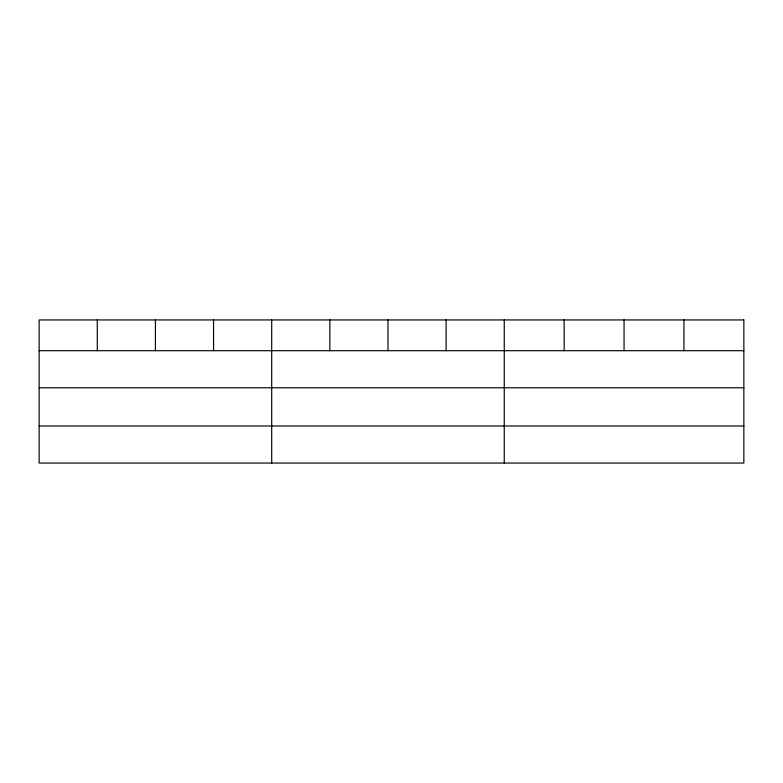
<?xml version="1.0" encoding="UTF-8"?>
<svg xmlns="http://www.w3.org/2000/svg" width="783" height="783" viewBox="0 0 783 783"><rect width="100%" height="100%" fill="white"/><g stroke="black" fill="none" stroke-linecap="round" stroke-linejoin="round"><path stroke-width="1.17" d="M39.15 350.696L743.85 350.696M39.15 387.771L743.85 387.771M39.15 425.981L743.85 425.981M683.95 319.944L683.95 350.696M624.051 319.944L624.051 350.696M564.151 319.944L564.151 350.696M504.252 319.944L504.252 463.056M446.114 319.944L446.114 350.696M387.976 319.944L387.976 350.696M329.839 319.944L329.839 350.696M271.701 319.944L271.701 463.056M213.563 319.944L213.563 350.696M155.425 319.944L155.425 350.696M97.288 319.944L97.288 350.696M743.85 319.944L39.15 319.944L39.15 463.056L743.85 463.056L743.85 319.944"/></g></svg>
